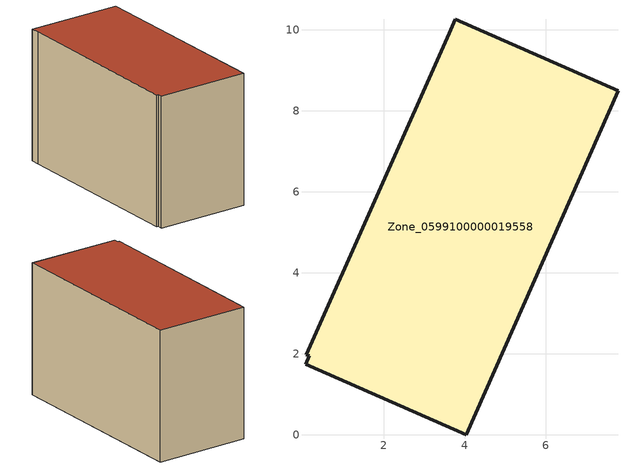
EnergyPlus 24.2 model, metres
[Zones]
Zone_0599100000019558
 floor ground (C_G): 3.77,10.26 7.78,8.49 4.04,0 0.07,1.75 0.16,1.95 0.09,1.98 3.62,9.92 z0
 wall outside (C_F): 3.77,10.26 3.62,9.92 0.09,1.98 0.16,1.95 0.07,1.75 4.04,0 7.78,8.49 3.77,10.26 z0:6.07
 roof outside (C_R): 7.78,8.49 3.77,10.26 3.62,9.92 0.09,1.98 0.16,1.95 0.07,1.75 4.04,0 z6.07
[BUILDING]
Pand.0599100000019558: North Axis=0; Terrain=City; Loads Convergence Tolerance Value=0.04; Temperature Convergence Tolerance Value=0.4; Solar Distribution=FullExterior; Maximum Number of Warmup Days=25; Minimum Number of Warmup Days=1
[Site:Location]
Rotterdam.The.Hague.AP_ZH_NLD Design_Conditions: Latitude=51.96; Longitude=4.45; Time Zone=1; Elevation=-4.5
[SITE:GROUNDTEMPERATURE:BUILDINGSURFACE]
18, 18, 18, 18, 18, 18, 18, 18, 18, 18, 18, 18
[MATERIAL] Thermal Absorptance=0.9; Solar Absorptance=0.7; Visible Absorptance=0.7
Name | Roughness | Thickness | Conductivity | Density | Specific Heat
G.TC.1946-1964 | MediumSmooth | 0.15 | 1 | 540 | 1210
F.TC.1946-1964 | Rough | 0.3 | 0.857143 | 1920 | 840
R.TC.1946-1964 | MediumRough | 0.2 | 0.235294 | 1500 | 1000
[CONSTRUCTION]
C_G: G.TC.1946-1964
C_F: F.TC.1946-1964
C_R: R.TC.1946-1964
[ZONE]
Zone_0599100000019558: Type=1; Multiplier=1; Ceiling Height=Autocalculate; Volume=Autocalculate; Floor Area=autocalculate; Part of Total Floor Area=Yes
[ZONEINFILTRATION:DESIGNFLOWRATE]
Infil_Zone_0599100000019558: Zone or ZoneList or Space or SpaceList=Zone_0599100000019558; Schedule=AlwaysOn; Design Flow Rate Calculation Method=Flow/Area; Flow Rate per Floor Area=0.003; Constant Term Coefficient=1; Temperature Term Coefficient=0; Velocity Term Coefficient=0; Velocity Squared Term Coefficient=0
[HVACTEMPLATE:ZONE:IDEALLOADSAIRSYSTEM]
Zone_0599100000019558: Maximum Heating Supply Air Temperature=50; Minimum Cooling Supply Air Temperature=13; Maximum Heating Supply Air Humidity Ratio=0.0156; Minimum Cooling Supply Air Humidity Ratio=0.0077; Heating Limit=NoLimit; Cooling Limit=NoLimit; Dehumidification Control Type=ConstantSensibleHeatRatio; Cooling Sensible Heat Ratio=0.7; Dehumidification Setpoint=60; Humidification Control Type=None; Humidification Setpoint=30; Outdoor Air Method=None; Outdoor Air Flow Rate per Person=0.00944; Outdoor Air Flow Rate per Zone Floor Area=0; Outdoor Air Flow Rate per Zone=0; Demand Controlled Ventilation Type=None; Outdoor Air Economizer Type=NoEconomizer; Heat Recovery Type=None; Sensible Heat Recovery Effectiveness=0.7; Latent Heat Recovery Effectiveness=0.65
[ZONECONTROL:THERMOSTAT]
ThermostatControl_Zone_0599100000019558: Zone or ZoneList=Zone_0599100000019558; Control Type Schedule=DualSetpointControlType; Control 1=Thermostat_Zone_0599100000019558; Temperature Difference Between Cutout And Setpoint=0
[THERMOSTATSETPOINT:DUALSETPOINT]
Thermostat_Zone_0599100000019558: Heating Setpoint Temperature Schedule=HeatingSetpoint_Zone_0599100000019558; Cooling Setpoint Temperature Schedule=CoolingSetpoint_Zone_0599100000019558
[SCHEDULE:COMPACT]
HeatingSetpoint_Zone_0599100000019558: Through: 12/31, For: AllDays, Until: 24:00, 21
CoolingSetpoint_Zone_0599100000019558: Through: 12/31, For: AllDays, Until: 24:00, 24
DualSetpointControlType: Through: 12/31, For: AllDays, Until: 24:00, 4
AlwaysOn: Through: 12/31, For: AllDays, Until: 24:00, 1
